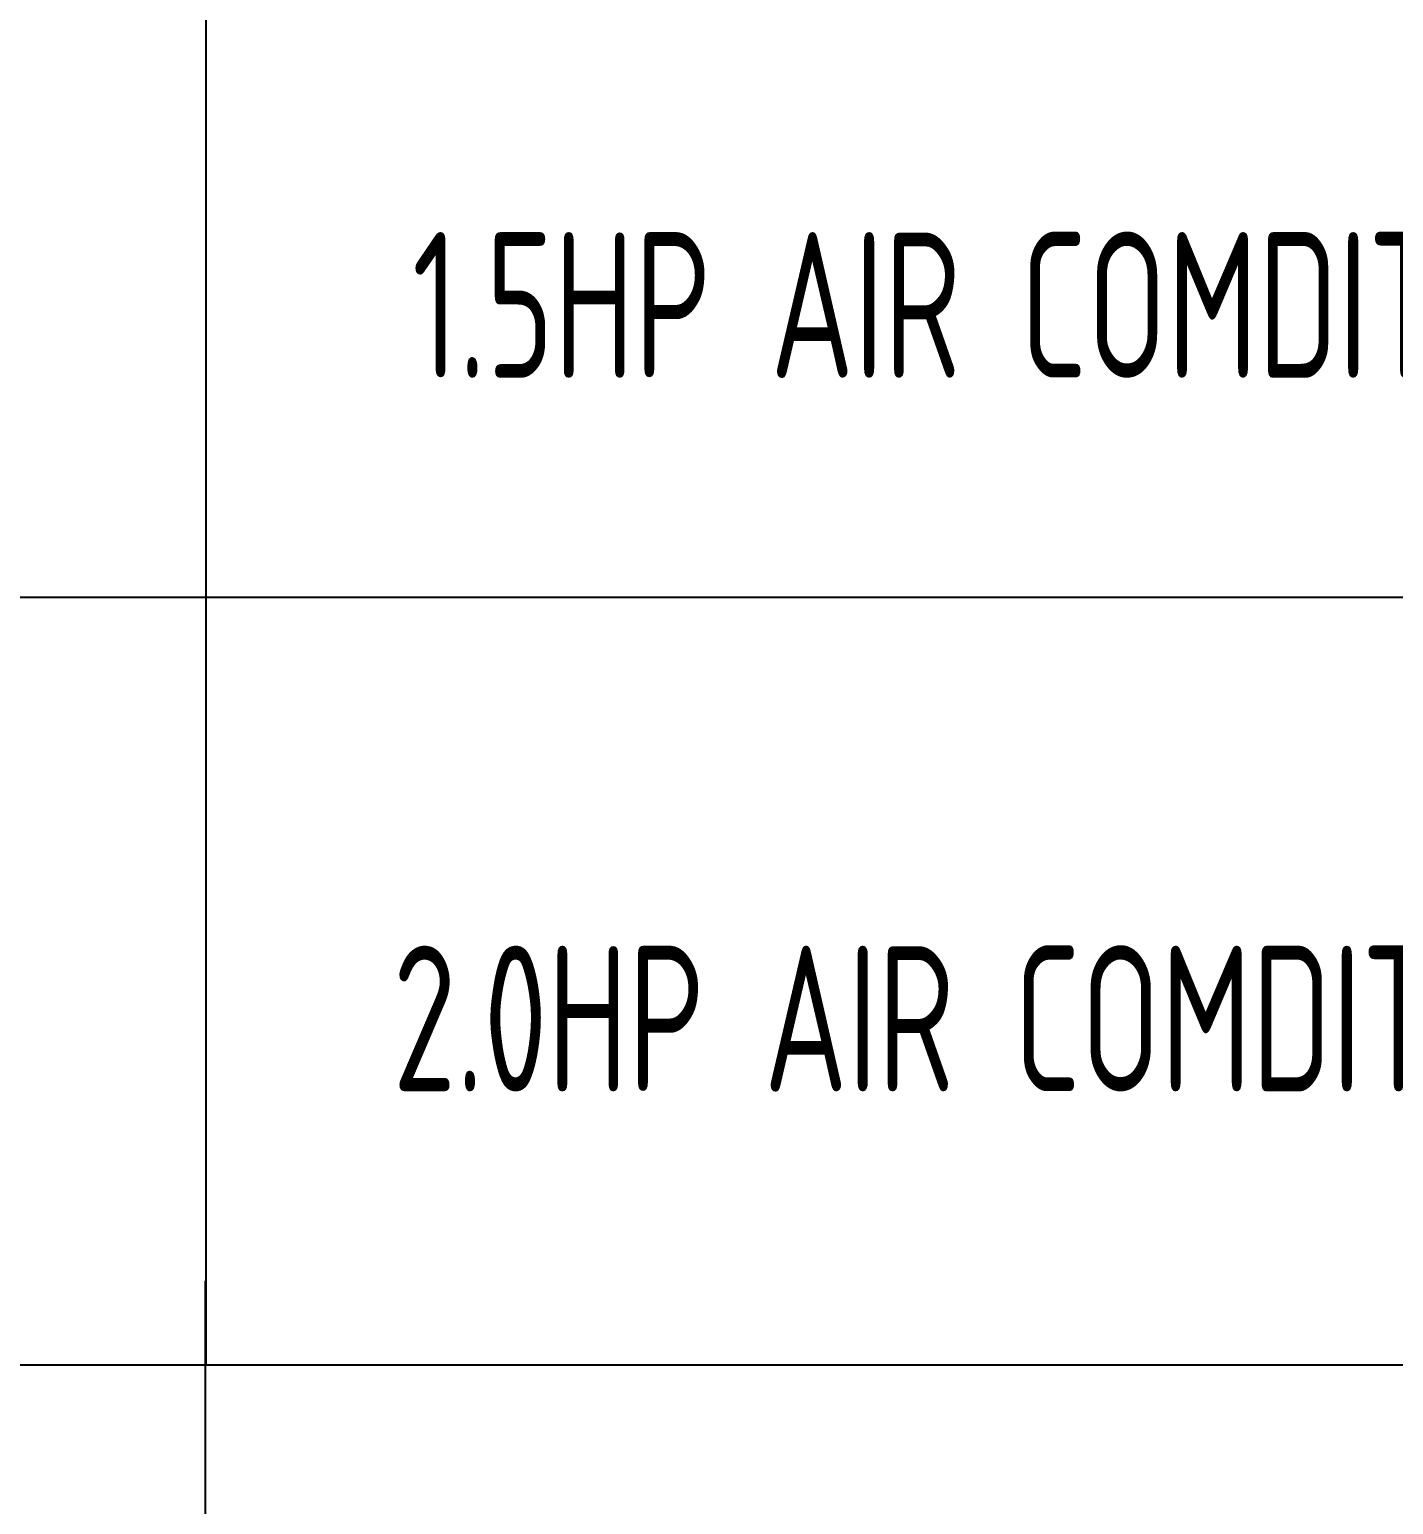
# Model space of a CAD drawing. Header units: inches. Extents: x -106706990 to 300603, y -86718466 to 1728185.
# Drawn here: x 163831 to 165247, y 8311 to 9842 of the extents above; entities that cross this region are included whole.
import ezdxf

# ---------------------------------------------------------------- set-up
doc = ezdxf.new("R2010")
doc.units = ezdxf.units.IN
doc.header["$MEASUREMENT"] = 0
doc.layers.add('LAMPU', color=7, linetype='Continuous')
doc.styles.add('DIM', font='dim', dxfattribs={"width": 0.75})

msp = doc.modelspace()

# ---------------------------------------------------------------- linework, layer by layer
at = {"layer": 'LAMPU', "color": 1, "linetype": 'Continuous'}
for p, q in [((164014, 15583.6), (164014, 8456)), ((162426.5, 9252.8), (172505, 9252.8)), ((164013.3, 8543.1), (164013.3, 6431.6)), ((162426.5, 8456), (172926.7, 8456))]:
    msp.add_line(p, q, dxfattribs=at)

# ---------------------------------------------------------------- texts
at = {"layer": 'LAMPU', "color": 7, "linetype": 'Continuous', "style": 'DIM', "width": 0.75}
for s, p in [('1.5HP AIR COMDITION , RATED INPUT CAPACITY 2186W ', (164228, 9480.4)), ('2.0HP AIR COMDITION , RATED INPUT CAPACITY 2186W ', (164207.9, 8739.7))]:
    msp.add_text(s, height=151.217, dxfattribs=at).set_placement(p)

doc.saveas('drawing.dxf')
